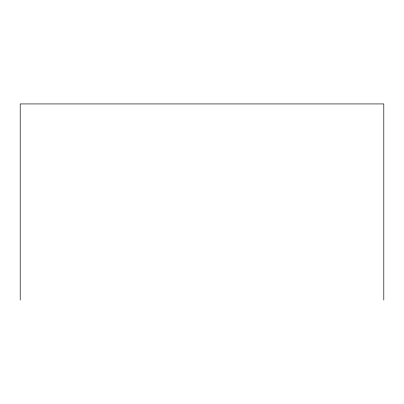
<?xml version="1.0" encoding="UTF-8"?>
<svg xmlns="http://www.w3.org/2000/svg" width="404" height="404" viewBox="0 0 404 404"><rect width="100%" height="100%" fill="white"/><g stroke="black" fill="none" stroke-linecap="round" stroke-linejoin="round"><path stroke-width="0.61" d="M383.8 300.066L383.8 103.934L20.2 103.934L20.2 300.066"/></g></svg>
